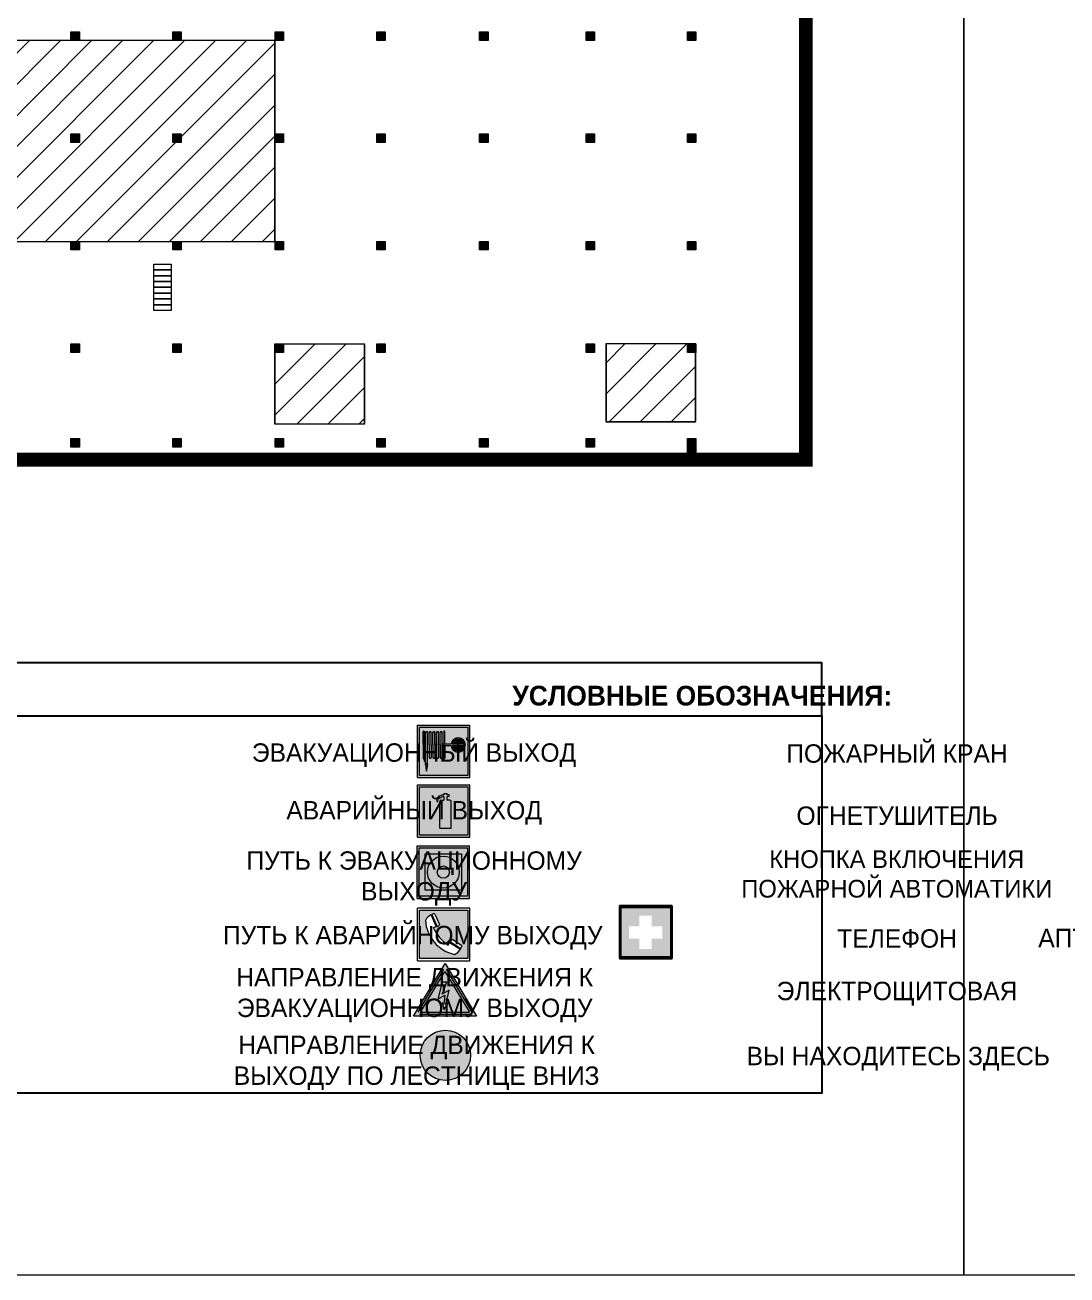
# Model space of a CAD drawing. Header units: millimetres. Extents: x 13810 to 67229, y 12374 to 21950.
# Drawn here: x 30874.4 to 31032.9, y 14154.9 to 14345 of the extents above; entities that cross this region are included whole.
import ezdxf

# ---------------------------------------------------------------- set-up
doc = ezdxf.new("R2010")
doc.units = ezdxf.units.MM
doc.styles.add('обычный', font='arial.ttf')

# ---------------------------------------------------------------- blocks, each defined once
blk = doc.blocks.new('A$C3E6D3DDE')
at = {"lineweight": 5}
h = blk.add_hatch(color=40, dxfattribs=at)
h.paths.add_polyline_path([(24.1, 1.45), (16.46, -11.35), (31.74, -11.35)])
h.paths.add_polyline_path([(24.09, -0.46), (30.03, -10.41), (18.14, -10.41)], flags=16)
h.paths.add_polyline_path([(24.54, -3.08), (23.41, -6.02), (25.13, -5.01), (24.33, -8.5), (24.82, -8.27), (23.79, -9.86), (23.4, -8.04), (23.8, -8.43), (24.04, -6.29), (22.39, -7.25), (23.44, -3.08)], flags=0)
h = blk.add_hatch(color=256, dxfattribs=at)
h.paths.add_polyline_path([(24.37, 0.03, 0.567511), (23.82, 0.03), (17.59, -10.4, 0.582454), (17.86, -10.88), (30.32, -10.88, 0.582149), (30.6, -10.4)])
h.paths.add_polyline_path([(24.09, -0.46), (18.14, -10.41), (30.03, -10.41)], flags=16)
h.paths.add_polyline_path([(24.54, -3.08), (23.41, -6.02), (25.13, -5.01), (24.33, -8.5), (24.82, -8.27), (23.79, -9.86), (23.4, -8.04), (23.8, -8.43), (24.04, -6.29), (22.39, -7.25), (23.44, -3.08)], flags=0)
h = blk.add_hatch(color=40, dxfattribs=at)
h.paths.add_polyline_path([(24.09, -0.46), (18.14, -10.41), (30.03, -10.41)])
h.paths.add_polyline_path([(24.82, -8.27), (23.79, -9.86), (23.4, -8.04), (23.8, -8.43), (24.04, -6.29), (22.39, -7.25), (23.44, -3.08), (24.54, -3.08), (23.41, -6.02), (25.13, -5.01), (24.33, -8.5)], flags=16)
at = {"color": 40, "lineweight": 5}
for p, q in [((16.46, -11.35), (24.1, 1.45)), ((24.1, 1.45), (31.74, -11.35))]:
    blk.add_line(p, q, dxfattribs=at)
at = {"lineweight": 5}
for p, q in [((17.59, -10.4), (23.82, 0.03)), ((24.37, 0.03), (30.6, -10.4)), ((18.14, -10.41), (24.09, -0.46)), ((24.09, -0.46), (30.03, -10.41)), ((23.44, -3.08), (22.39, -7.25)), ((23.41, -6.02), (24.54, -3.08)), ((25.13, -5.01), (23.41, -6.02)), ((24.54, -3.08), (23.44, -3.08)), ((24.33, -8.5), (25.13, -5.01)), ((22.39, -7.25), (24.04, -6.29)), ((23.8, -8.43), (23.4, -8.04)), ((23.4, -8.04), (23.79, -9.86)), ((23.79, -9.86), (24.82, -8.27)), ((24.04, -6.29), (23.8, -8.43)), ((24.82, -8.27), (24.33, -8.5)), ((17.86, -10.88), (30.32, -10.88)), ((18.14, -10.41), (30.03, -10.41))]:
    blk.add_line(p, q, dxfattribs=at)
at = {"color": 50, "lineweight": 5}
blk.add_line((31.74, -11.35), (16.46, -11.35), dxfattribs=at)
blk = doc.blocks.new('A$C54414219')
at = {"true_color": 0xffffff}
h = blk.add_hatch(color=7, dxfattribs=at)
h.paths.add_polyline_path([(2.39, -9.45), (2.39, -18.3), (11.23, -18.3), (11.23, -9.45)], flags=0)
h.paths.add_polyline_path([(10.71, -13.87, -1), (2.92, -13.87, -1)], flags=0)
h.paths.add_polyline_path([(8.3, -13.87, -1), (5.33, -13.87, -1)], flags=0)
h.paths.add_polyline_path([(0.41, -7.47), (0.41, -20.27), (13.21, -20.27), (13.21, -7.47)])
h.paths.add_polyline_path([(0.92, -19.77), (12.71, -19.77), (12.71, -7.98), (0.92, -7.98)], flags=16)
h.paths.add_polyline_path([(11.23, -9.45), (11.23, -18.3), (2.39, -18.3), (2.39, -9.45)], flags=0)
at = {"lineweight": 5}
h = blk.add_hatch(color=242, dxfattribs=at)
h.paths.add_polyline_path([(12.71, -7.98), (0.92, -7.98), (0.92, -19.77), (12.71, -19.77)])
h.paths.add_polyline_path([(11.23, -18.3), (2.39, -18.3), (2.39, -9.45), (11.23, -9.45)], flags=16)
h.paths.add_polyline_path([(10.71, -13.87, -1), (2.92, -13.87, -1)], flags=0)
h.paths.add_polyline_path([(8.3, -13.87, -1), (5.33, -13.87, -1)], flags=0)
at = {"true_color": 0xffffff}
h = blk.add_hatch(color=7, dxfattribs=at)
h.paths.add_polyline_path([(2.39, -9.45), (2.39, -18.3), (11.23, -18.3), (11.23, -9.45)])
h.paths.add_polyline_path([(10.71, -13.87, -1), (2.92, -13.87, -1)], flags=16)
h.paths.add_polyline_path([(8.3, -13.87, -1), (5.33, -13.87, -1)], flags=0)
at = {"lineweight": 5}
h = blk.add_hatch(color=242, dxfattribs=at)
h.paths.add_polyline_path([(2.92, -13.87, 1), (10.71, -13.87, 1)])
h.paths.add_polyline_path([(8.3, -13.87, -1), (5.33, -13.87, -1)], flags=16)
at = {"color": 242, "lineweight": 5}
for p, q in [((0.41, -20.27), (0.41, -7.47)), ((0.41, -7.47), (13.21, -7.47)), ((0.41, -7.47), (13.21, -7.47)), ((13.21, -20.27), (13.21, -7.47)), ((0.41, -20.27), (13.21, -20.27))]:
    blk.add_line(p, q, dxfattribs=at)
for points in [[(0.92, -7.98), (12.71, -7.98), (12.71, -19.77), (0.92, -19.77)], [(2.39, -9.45), (11.23, -9.45), (11.23, -18.3), (2.39, -18.3)]]:
    blk.add_lwpolyline(points, close=True, dxfattribs=at)
for radius in [3.89, 1.49]:
    blk.add_circle((6.81, -13.87), radius, dxfattribs=at)
blk = doc.blocks.new('A$C456E1F9C')
at = {"lineweight": 5}
h = blk.add_hatch(color=242, dxfattribs=at)
h.paths.add_polyline_path([(0.51, -1.47), (0.51, -13.26), (12.29, -13.26), (12.29, -1.47)])
h.paths.add_polyline_path([(5.42, -4.95, -0.254479), (4.78, -5.4), (3.52, -2.53, -0.209735), (4.23, -2.4)], flags=16)
h.paths.add_polyline_path([(8.53, -8.6), (10.87, -10.17), (10.54, -10.76), (8.03, -9.13, -0.192251)], flags=16)
h.paths.add_polyline_path([(4.61, -5.49, 0.005518), (3.87, -5.72, 0.128647), (7.49, -10.01, 0.00809), (7.83, -9.33), (10.47, -10.97, -0.16736), (8.99, -12.25, -0.327862), (1.95, -3.95, -0.166952), (3.36, -2.62)], flags=16)
at = {"color": 242, "lineweight": 5}
for p, q in [((0, -13.77), (0, -0.97)), ((12.8, -0.97), (0, -0.97)), ((4.61, -5.49), (3.36, -2.62)), ((3.52, -2.53), (4.78, -5.4)), ((4.23, -2.4), (5.42, -4.95)), ((12.8, -13.77), (12.8, -0.97)), ((10.81, -10.12), (8.53, -8.6)), ((7.83, -9.33), (10.47, -10.97)), ((8.03, -9.13), (10.54, -10.76)), ((10.54, -10.76), (10.8, -10.3)), ((10.8, -10.3), (10.81, -10.12)), ((0, -13.77), (12.8, -13.77))]:
    blk.add_line(p, q, dxfattribs=at)
blk.add_lwpolyline([(0.51, -1.47), (12.29, -1.47), (12.29, -13.26), (0.51, -13.26)], close=True, dxfattribs=at)
for centre, radius, start, end in [((4.59, -5.34), 2.99, 114.2845, 152.1974), ((4.02, -3.27), 0.891, 76.3284, 123.7092), ((11.12, -3.31), 9.19, 183.9915, 256.6009), ((14.98, -39.1), 35.17, 107.1487, 108.4135), ((13.86, -0.94), 11.08, 205.5536, 234.8762), ((4.68, -4.59), 0.824, 276.9621, 334.0723), ((8.94, -9.5), 0.989, 114.4092, 157.9388), ((-13.31, 0.8), 23.44, 332.5487, 334.4027), ((7.87, -9.46), 3, 291.9291, 329.9329)]:
    blk.add_arc(centre, radius, start, end, dxfattribs=at)
blk = doc.blocks.new('A$C18900ED3')
h = blk.add_hatch(color=126)
h.paths.add_polyline_path([(-0.18, -0.18), (-7.02, -0.18), (-7.02, -7.02), (-0.18, -7.02)])
h.paths.add_polyline_path([(-5.89, -4.46), (-5.89, -2.77), (-4.46, -2.77), (-4.46, -1.31), (-2.77, -1.31), (-2.77, -2.77), (-1.33, -2.77), (-1.33, -4.46), (-2.77, -4.46), (-2.77, -5.89), (-4.46, -5.89), (-4.46, -4.46)], flags=16)
at = {"color": 126}
for p, q in [((-7.2, 0), (-7.2, -7.2)), ((0, 0), (-7.2, 0)), ((0, -7.2), (0, 0)), ((-7.02, -7.02), (-7.02, -0.18)), ((-7.02, -0.18), (-0.18, -0.18)), ((-0.18, -0.18), (-0.18, -7.02)), ((-7.2, -7.2), (0, -7.2)), ((-0.18, -7.02), (-7.02, -7.02))]:
    blk.add_line(p, q, dxfattribs=at)
blk = doc.blocks.new('A$C37112FD5')
at = {"true_color": 0xf5f5ff}
h = blk.add_hatch(color=7, dxfattribs=at)
h.dxf.hatch_style = 1
h.paths.add_polyline_path([(12.8, -7.4), (0, -7.4), (0, -20.2), (12.8, -20.2)])
h.paths.add_polyline_path([(12.29, -7.91), (12.29, -19.69), (0.51, -19.69), (0.51, -7.91)], flags=16)
h.paths.add_polyline_path([(4.98, -9.04, -0.42597), (5.17, -9.22), (5.17, -12.25), (5.17, -15.29, -0.432244), (4.98, -15.47), (4.83, -15.47, -0.42597), (4.64, -15.29), (4.64, -12.25), (4.64, -9.22, -0.432244), (4.83, -9.04)], flags=0)
h.paths.add_polyline_path([(4.28, -9.22), (4.28, -12.25), (4.28, -15.29, -0.432244), (4.09, -15.47), (3.94, -15.47, -0.42597), (3.75, -15.29), (3.75, -12.25), (3.75, -9.22, -0.432244), (3.94, -9.04), (4.09, -9.04, -0.42597)], flags=0)
h.paths.add_polyline_path([(5.72, -9.04), (5.87, -9.04, -0.42597), (6.06, -9.22), (6.06, -12.25), (6.06, -15.29, -0.432244), (5.87, -15.47), (5.72, -15.47, -0.42597), (5.53, -15.29), (5.53, -12.25), (5.53, -9.22, -0.432244)], flags=0)
h.paths.add_polyline_path([(6.42, -8.9), (6.5, -8.9, -0.42597), (6.69, -9.08), (6.69, -12.03), (8.21, -12.03, -15.824349), (8.21, -12.47), (6.69, -12.47), (6.69, -15.42, -0.432244), (6.5, -15.6), (6.42, -15.6)], flags=0)
h.paths.add_polyline_path([(3.39, -9.22), (3.39, -12.25), (3.39, -15.29, -0.432244), (3.2, -15.47), (3.05, -15.47, -0.42597), (2.85, -15.29), (2.85, -12.25), (2.85, -9.22, -0.432244), (3.05, -9.04), (3.2, -9.04, -0.42597)], flags=0)
h.paths.add_polyline_path([(2.5, -9.22), (2.5, -16.71), (1.96, -16.71), (1.96, -9.22, -0.432244), (2.15, -9.04), (2.31, -9.04, -0.42597)], flags=0)
h.paths.add_polyline_path([(1.61, -8.9), (1.61, -15.6), (1.57, -15.6, -0.42597), (1.37, -15.42), (1.37, -12.03), (1.37, -9.09, -0.432244), (1.57, -8.9)], flags=0)
h.paths.add_polyline_path([(9.76, -10.81), (9.76, -12.03), (8.49, -12.03, -0.336371)], flags=0)
h.paths.add_polyline_path([(8.49, -12.47), (9.76, -12.47), (9.76, -13.7, -0.336371)], flags=0)
h.paths.add_polyline_path([(10.11, -10.81, -0.336371), (11.38, -12.03), (10.11, -12.03)], flags=0)
h.paths.add_polyline_path([(10.11, -12.47), (11.38, -12.47, -0.336371), (10.11, -13.7)], flags=0)
h.paths.add_polyline_path([(2.5, -16.84), (2.5, -17.05), (1.97, -17.05), (1.97, -16.84)], flags=0)
h.paths.add_polyline_path([(2.5, -17.24, -0.033778), (2.24, -18.6, -0.033778), (1.97, -17.24)], flags=0)
h = blk.add_hatch(color=242)
h.dxf.hatch_style = 1
h.paths.add_polyline_path([(12.29, -7.91), (0.51, -7.91), (0.51, -19.69), (12.29, -19.69)])
h.paths.add_polyline_path([(6.42, -15.6), (6.42, -8.9), (6.5, -8.9, -0.42597), (6.69, -9.08), (6.69, -12.03), (8.21, -12.03, -15.824349), (8.21, -12.47), (6.69, -12.47), (6.69, -15.42, -0.432244), (6.5, -15.6)], flags=16)
h.paths.add_polyline_path([(5.87, -15.47), (5.72, -15.47, -0.42597), (5.53, -15.29), (5.53, -12.25), (5.53, -9.22, -0.432244), (5.72, -9.04), (5.87, -9.04, -0.42597), (6.06, -9.22), (6.06, -12.25), (6.06, -15.29, -0.432244)], flags=16)
h.paths.add_polyline_path([(4.98, -15.47), (4.83, -15.47, -0.42597), (4.64, -15.29), (4.64, -12.25), (4.64, -9.22, -0.432244), (4.83, -9.04), (4.98, -9.04, -0.42597), (5.17, -9.22), (5.17, -12.25), (5.17, -15.29, -0.432244)], flags=16)
h.paths.add_polyline_path([(4.09, -15.47), (3.94, -15.47, -0.42597), (3.75, -15.29), (3.75, -12.25), (3.75, -9.22, -0.432244), (3.94, -9.04), (4.09, -9.04, -0.42597), (4.28, -9.22), (4.28, -12.25), (4.28, -15.29, -0.432244)], flags=16)
h.paths.add_polyline_path([(3.2, -15.47), (3.05, -15.47, -0.42597), (2.85, -15.29), (2.85, -12.25), (2.85, -9.22, -0.432244), (3.05, -9.04), (3.2, -9.04, -0.42597), (3.39, -9.22), (3.39, -12.25), (3.39, -15.29, -0.432244)], flags=16)
h.paths.add_polyline_path([(2.5, -17.05), (1.97, -17.05), (1.97, -16.84), (2.5, -16.84)], flags=16)
h.paths.add_polyline_path([(2.5, -17.24, -0.033778), (2.24, -18.6, -0.033778), (1.97, -17.24)], flags=16)
h.paths.add_polyline_path([(2.5, -16.71), (1.96, -16.71), (1.96, -9.22, -0.432244), (2.15, -9.04), (2.31, -9.04, -0.42597), (2.5, -9.22)], flags=16)
h.paths.add_polyline_path([(1.61, -15.6), (1.57, -15.6, -0.42597), (1.37, -15.42), (1.37, -12.03), (1.37, -9.09, -0.432244), (1.57, -8.9), (1.61, -8.9)], flags=16)
h.paths.add_polyline_path([(8.49, -12.47), (9.76, -12.47), (9.76, -13.7, -0.336371)], flags=0)
h.paths.add_polyline_path([(10.11, -13.7), (10.11, -12.47), (11.38, -12.47, -0.336371)], flags=0)
h.paths.add_polyline_path([(8.49, -12.03, -0.336371), (9.76, -10.81), (9.76, -12.03)], flags=0)
h.paths.add_polyline_path([(10.11, -12.03), (10.11, -10.81, -0.336371), (11.38, -12.03)], flags=0)
h = blk.add_hatch(color=7, dxfattribs=at)
h.dxf.hatch_style = 1
h.paths.add_polyline_path([(1.61, -8.9), (1.57, -8.9, 0.432244), (1.37, -9.09), (1.37, -12.03), (1.37, -15.42, 0.42597), (1.57, -15.6), (1.61, -15.6)])
h.paths.add_polyline_path([(2.5, -9.22, 0.42597), (2.31, -9.04), (2.15, -9.04, 0.432244), (1.96, -9.22), (1.96, -16.71), (2.5, -16.71)])
h.paths.add_polyline_path([(2.5, -16.84), (1.97, -16.84), (1.97, -17.05), (2.5, -17.05)])
h.paths.add_polyline_path([(2.5, -17.24), (1.97, -17.24, 0.033778), (2.24, -18.6, 0.033778)])
h.paths.add_polyline_path([(3.39, -12.25), (3.39, -9.22, 0.42597), (3.2, -9.04), (3.05, -9.04, 0.432244), (2.85, -9.22), (2.85, -12.25), (2.85, -15.29, 0.42597), (3.05, -15.47), (3.2, -15.47, 0.432244), (3.39, -15.29)])
h.paths.add_polyline_path([(4.28, -12.25), (4.28, -9.22, 0.42597), (4.09, -9.04), (3.94, -9.04, 0.432244), (3.75, -9.22), (3.75, -12.25), (3.75, -15.29, 0.42597), (3.94, -15.47), (4.09, -15.47, 0.432244), (4.28, -15.29)])
h.paths.add_polyline_path([(5.17, -12.25), (5.17, -9.22, 0.42597), (4.98, -9.04), (4.83, -9.04, 0.432244), (4.64, -9.22), (4.64, -12.25), (4.64, -15.29, 0.42597), (4.83, -15.47), (4.98, -15.47, 0.432244), (5.17, -15.29)])
h.paths.add_polyline_path([(6.06, -12.25), (6.06, -9.22, 0.42597), (5.87, -9.04), (5.72, -9.04, 0.432244), (5.53, -9.22), (5.53, -12.25), (5.53, -15.29, 0.42597), (5.72, -15.47), (5.87, -15.47, 0.432244), (6.06, -15.29)])
h.paths.add_polyline_path([(6.69, -12.47), (8.21, -12.47, 15.824349), (8.21, -12.03), (6.69, -12.03), (6.69, -9.08, 0.42597), (6.5, -8.9), (6.42, -8.9), (6.42, -15.6), (6.5, -15.6, 0.432244), (6.69, -15.42)])
h.paths.add_polyline_path([(8.49, -12.47), (9.76, -12.47), (9.76, -13.7, -0.336371)], flags=16)
h.paths.add_polyline_path([(8.49, -12.03, -0.336371), (9.76, -10.81), (9.76, -12.03)], flags=16)
h.paths.add_polyline_path([(10.11, -12.47), (11.38, -12.47, -0.336371), (10.11, -13.7)], flags=16)
h.paths.add_polyline_path([(10.11, -12.03), (10.11, -10.81, -0.336371), (11.38, -12.03)], flags=16)
h = blk.add_hatch(color=242)
h.dxf.hatch_style = 1
h.paths.add_polyline_path([(9.76, -10.81, 0.336371), (8.49, -12.03), (9.76, -12.03)])
h.paths.add_polyline_path([(10.11, -10.81), (10.11, -12.03), (11.38, -12.03, 0.336371)])
h.paths.add_polyline_path([(11.38, -12.47), (10.11, -12.47), (10.11, -13.7, 0.336371)])
h.paths.add_polyline_path([(9.76, -12.47), (8.49, -12.47, 0.336371), (9.76, -13.7)])
at = {"color": 242, "lineweight": 5}
for p, q in [((0, -20.2), (0, -7.4)), ((0, -7.4), (12.8, -7.4)), ((1.37, -12.03), (1.37, -9.08)), ((1.57, -8.9), (1.61, -8.9)), ((1.61, -8.9), (1.61, -15.6)), ((2.15, -9.04), (2.31, -9.04)), ((3.05, -9.04), (3.2, -9.04)), ((3.94, -9.04), (4.09, -9.04)), ((4.83, -9.04), (4.98, -9.04)), ((5.72, -9.04), (5.87, -9.04)), ((6.42, -8.9), (6.42, -15.6)), ((6.5, -8.9), (6.42, -8.9)), ((6.69, -12.03), (6.69, -9.08)), ((12.8, -20.2), (12.8, -7.4)), ((1.37, -12.03), (1.37, -15.42)), ((1.96, -16.71), (1.96, -9.22)), ((2.5, -16.71), (2.5, -9.22)), ((2.85, -12.25), (2.85, -9.22)), ((3.39, -12.25), (3.39, -9.22)), ((3.75, -12.25), (3.75, -9.22)), ((4.28, -12.25), (4.28, -9.22)), ((4.64, -12.25), (4.64, -9.22)), ((5.17, -12.25), (5.17, -9.22)), ((5.53, -12.25), (5.53, -9.22)), ((6.06, -12.25), (6.06, -9.22)), ((8.21, -12.03), (6.69, -12.03)), ((9.76, -12.03), (8.49, -12.03)), ((9.76, -10.81), (9.76, -12.03)), ((10.11, -10.81), (10.11, -12.03)), ((11.38, -12.03), (10.11, -12.03)), ((2.85, -12.25), (2.85, -15.29)), ((3.39, -12.25), (3.39, -15.29)), ((3.75, -12.25), (3.75, -15.29)), ((4.28, -12.25), (4.28, -15.29)), ((4.64, -12.25), (4.64, -15.29)), ((5.17, -12.25), (5.17, -15.29)), ((5.53, -12.25), (5.53, -15.29)), ((6.06, -12.25), (6.06, -15.29)), ((8.21, -12.47), (6.69, -12.47)), ((6.69, -12.47), (6.69, -15.42)), ((9.76, -12.47), (8.49, -12.47)), ((9.76, -12.47), (9.76, -13.7)), ((11.38, -12.47), (10.11, -12.47)), ((10.11, -12.47), (10.11, -13.7)), ((1.57, -15.6), (1.61, -15.6)), ((1.96, -16.71), (2.5, -16.71)), ((1.97, -16.84), (2.5, -16.84)), ((1.97, -17.05), (1.97, -16.84)), ((2.5, -17.05), (1.97, -17.05)), ((1.97, -17.24), (2.5, -17.24)), ((2.5, -16.84), (2.5, -17.05)), ((3.05, -15.47), (3.2, -15.47)), ((3.94, -15.47), (4.09, -15.47)), ((4.83, -15.47), (4.98, -15.47)), ((5.72, -15.47), (5.87, -15.47)), ((6.42, -15.6), (6.5, -15.6)), ((0, -20.2), (12.8, -20.2))]:
    blk.add_line(p, q, dxfattribs=at)
blk.add_lwpolyline([(0.51, -7.91), (12.29, -7.91), (12.29, -19.69), (0.51, -19.69)], close=True, dxfattribs=at)
for centre, radius, start, end in [((1.56, -9.09), 0.182, 87.1027, 180.6071), ((2.15, -9.22), 0.182, 87.1027, 180.6071), ((2.32, -9.22), 0.182, 359.3929, 92.8973), ((3.04, -9.22), 0.182, 87.1027, 180.6071), ((3.21, -9.22), 0.182, 359.3929, 92.8973), ((3.93, -9.22), 0.182, 87.1027, 180.6071), ((4.1, -9.22), 0.182, 359.3929, 92.8973), ((4.82, -9.22), 0.182, 87.1027, 180.6071), ((4.99, -9.22), 0.182, 359.3929, 92.8973), ((5.71, -9.22), 0.182, 87.1027, 180.6071), ((5.88, -9.22), 0.182, 359.3929, 92.8973), ((6.51, -9.09), 0.182, 359.3929, 92.8973), ((9.93, -12.25), 1.74, 187.2319, 172.7681), ((9.93, -12.25), 1.46, 96.9927, 171.3585), ((9.93, -12.25), 1.46, 8.6415, 83.0073), ((9.93, -12.25), 1.46, 188.6415, 263.0073), ((9.93, -12.25), 1.46, 276.9927, 351.3585), ((1.56, -15.42), 0.182, 179.3929, 272.8973), ((12.17, -15.98), 10.27, 187.041, 194.7793), ((-7.7, -15.98), 10.27, 345.2207, 352.959), ((3.04, -15.29), 0.182, 179.3929, 272.8973), ((3.21, -15.29), 0.182, 267.1027, 0.6071), ((3.93, -15.29), 0.182, 179.3929, 272.8973), ((4.1, -15.29), 0.182, 267.1027, 0.6071), ((4.82, -15.29), 0.182, 179.3929, 272.8973), ((4.99, -15.29), 0.182, 267.1027, 0.6071), ((5.71, -15.29), 0.182, 179.3929, 272.8973), ((5.88, -15.29), 0.182, 267.1027, 0.6071), ((6.51, -15.42), 0.182, 267.1027, 0.6071)]:
    blk.add_arc(centre, radius, start, end, dxfattribs=at)
blk = doc.blocks.new('A$C3AD82952')
at = {"true_color": 0xf5f5ff}
h = blk.add_hatch(color=7, dxfattribs=at)
h.dxf.hatch_style = 1
h.paths.add_polyline_path([(8.21, 8.73, 0.414214), (7.89, 9.05), (7.22, 9.05), (7.22, 9.92), (7.59, 9.92, 1), (7.57, 10.36), (7.22, 10.36), (7.22, 10.6), (6.43, 10.6), (6.43, 10.36), (6.01, 10.36), (4.74, 9.59), (4.74, 8.69), (4.98, 8.73), (4.98, 9.26), (6.12, 9.91), (6.43, 9.91), (6.43, 9.05), (5.76, 9.05, 0.414214), (5.44, 8.73), (5.44, 2.2), (8.21, 2.2)], flags=0)
h.paths.add_polyline_path([(12.8, 12.8), (0, 12.8), (0, 0), (12.8, 0)])
h.paths.add_polyline_path([(0.51, 12.29), (12.29, 12.29), (12.29, 0.51), (0.51, 0.51)], flags=16)
h.paths.add_polyline_path([(4.74, 9.59), (6.01, 10.36), (6.43, 10.36), (6.43, 10.6), (7.22, 10.6), (7.22, 10.36), (7.59, 10.36, -0.94586), (7.59, 9.92), (7.22, 9.92), (7.22, 9.05), (7.89, 9.05, -0.414214), (8.21, 8.73), (8.21, 2.2), (5.44, 2.2), (5.44, 8.73, -0.414214), (5.76, 9.05), (6.43, 9.05), (6.43, 9.91), (6.12, 9.91), (4.98, 9.26), (4.98, 8.73), (4.74, 8.69)], flags=0)
h = blk.add_hatch(color=242)
h.dxf.hatch_style = 1
h.paths.add_polyline_path([(12.29, 12.29), (0.51, 12.29), (0.51, 0.51), (12.29, 0.51)])
h.paths.add_polyline_path([(4.74, 8.69), (4.74, 9.59), (6.01, 10.36), (6.43, 10.36), (6.43, 10.6), (7.22, 10.6), (7.22, 10.36), (7.59, 10.36, -0.94586), (7.59, 9.92), (7.22, 9.92), (7.22, 9.05), (7.89, 9.05, -0.414214), (8.21, 8.73), (8.21, 2.2), (5.44, 2.2), (5.44, 8.73, -0.414214), (5.76, 9.05), (6.43, 9.05), (6.43, 9.91), (6.12, 9.91), (4.98, 9.26), (4.98, 8.73)], flags=16)
h = blk.add_hatch(color=7, dxfattribs=at)
h.dxf.hatch_style = 1
h.paths.add_polyline_path([(8.21, 8.73, 0.414214), (7.89, 9.05), (7.22, 9.05), (7.22, 9.92), (7.59, 9.92, 1), (7.57, 10.36), (7.22, 10.36), (7.22, 10.6), (6.43, 10.6), (6.43, 10.36), (6.01, 10.36), (4.74, 9.59), (4.74, 8.69), (4.98, 8.73), (4.98, 9.26), (6.12, 9.91), (6.43, 9.91), (6.43, 9.05), (5.76, 9.05, 0.414214), (5.44, 8.73), (5.44, 2.2), (8.21, 2.2)])
at = {"color": 242, "lineweight": 5}
for p, q in [((0, 0), (0, 12.8)), ((0, 12.8), (12.8, 12.8)), ((12.8, 0), (12.8, 12.8)), ((6.01, 10.36), (4.74, 9.59)), ((4.74, 9.59), (4.74, 8.69)), ((4.98, 9.26), (6.12, 9.91)), ((4.98, 8.73), (4.98, 9.26)), ((6.01, 10.36), (6.43, 10.36)), ((6.12, 9.91), (6.43, 9.91)), ((7.22, 10.6), (6.43, 10.6)), ((6.43, 10.6), (6.43, 10.36)), ((6.43, 9.91), (6.43, 9.05)), ((7.22, 10.36), (7.22, 10.6)), ((7.59, 10.36), (7.22, 10.36)), ((7.22, 9.05), (7.22, 9.92)), ((7.59, 9.92), (7.22, 9.92)), ((4.74, 8.69), (4.98, 8.73)), ((5.44, 2.2), (5.44, 8.73)), ((5.76, 9.05), (6.43, 9.05)), ((7.89, 9.05), (7.22, 9.05)), ((8.21, 2.2), (8.21, 8.73)), ((0, 0), (12.8, 0)), ((5.44, 2.2), (8.21, 2.2))]:
    blk.add_line(p, q, dxfattribs=at)
blk.add_lwpolyline([(0.51, 12.29), (12.29, 12.29), (12.29, 0.51), (0.51, 0.51)], close=True, dxfattribs=at)
for centre, radius, start, end in [((7.58, 10.14), 0.223, 273.1875, 86.8125), ((5.76, 8.73), 0.32, 90, 180), ((7.89, 8.73), 0.32, 0, 90)]:
    blk.add_arc(centre, radius, start, end, dxfattribs=at)
blk = doc.blocks.new('A$C7B8C2D5B')
at = {"lineweight": 0}
h = blk.add_hatch(color=5, dxfattribs=at)
h.dxf.hatch_style = 1
h.paths.add_polyline_path([(1.397, -3.024, 1), (-2.112, -3.024, 1)])
at = {"color": 5, "lineweight": 0}
blk.add_circle((-0.358, -3.024), 1.755, dxfattribs=at)

msp = doc.modelspace()

# ---------------------------------------------------------------- hatches: boundary and pattern name
at = {"lineweight": 0, "true_color": 0x000000}
h = msp.add_hatch(dxfattribs=at)
h.set_pattern_fill('ANSI31', color=18, scale=1.05, angle=180)
h.set_pattern_definition([(225, (47670.896, 22887.802), (2.35731723, -2.35731723), [])])
h.paths.add_polyline_path([(30962.76, 14296.46), (30962.76, 14284.63), (30976.38, 14284.63), (30976.38, 14296.46)])
h.paths.add_polyline_path([(30976.38, 14390.35), (30976.38, 14422.84), (30943.5, 14422.84), (30943.5, 14390.35)])
h.paths.add_polyline_path([(30912.41, 14284.27), (30926.01, 14284.27), (30926.01, 14296.46), (30912.41, 14296.46)])
h.paths.add_polyline_path([(30819.71, 14342.6), (30819.71, 14312.06), (30912.41, 14312.06), (30912.41, 14342.6)])
h.paths.add_polyline_path([(30818.43, 14282.05), (30818.43, 14295.17), (30804.48, 14295.17), (30804.48, 14282.05)])
h.paths.add_polyline_path([(30806.6, 14341.21), (30806.6, 14330.71), (30816.76, 14330.71), (30816.76, 14341.21)])
h.paths.add_polyline_path([(30805.44, 14393), (30817.26, 14393), (30817.26, 14404.23), (30805.44, 14404.23)])
h.paths.add_polyline_path([(30805.44, 14424.09), (30817.26, 14424.09), (30817.26, 14435.32), (30805.44, 14435.32)])
h.paths.add_polyline_path([(30693.93, 14421.54), (30693.93, 14391.64), (30786.82, 14391.64), (30786.82, 14421.54)])
h.paths.add_polyline_path([(30678.66, 14342.6), (30678.66, 14312.06), (30786.82, 14312.06), (30786.82, 14342.6)])
h.paths.add_polyline_path([(30630.66, 14312.06), (30645.51, 14312.06), (30645.51, 14342.6), (30630.66, 14342.6)])
h.paths.add_polyline_path([(30552.79, 14421.54), (30552.79, 14391.64), (30645.51, 14391.64), (30645.51, 14421.54)])
at = {"lineweight": 0}
h = msp.add_hatch(color=256, dxfattribs=at)
h.dxf.hatch_style = 1
h.paths.add_polyline_path([(30881.38, 14343.91), (30881.38, 14342.61), (30882.67, 14342.61), (30882.67, 14343.91)])
h = msp.add_hatch(color=256, dxfattribs=at)
h.dxf.hatch_style = 1
h.paths.add_polyline_path([(30896.89, 14343.91), (30896.89, 14342.61), (30898.18, 14342.61), (30898.18, 14343.91)])
h = msp.add_hatch(color=256, dxfattribs=at)
h.dxf.hatch_style = 1
h.paths.add_polyline_path([(30912.46, 14343.91), (30912.46, 14342.61), (30913.74, 14342.61), (30913.74, 14343.91)])
h = msp.add_hatch(color=256, dxfattribs=at)
h.dxf.hatch_style = 1
h.paths.add_polyline_path([(30927.93, 14343.91), (30927.93, 14342.61), (30929.21, 14342.61), (30929.21, 14343.91)])
h = msp.add_hatch(color=256, dxfattribs=at)
h.dxf.hatch_style = 1
h.paths.add_polyline_path([(30943.55, 14343.91), (30943.55, 14342.61), (30944.83, 14342.61), (30944.83, 14343.91)])
h = msp.add_hatch(color=256, dxfattribs=at)
h.dxf.hatch_style = 1
h.paths.add_polyline_path([(30959.75, 14343.91), (30959.75, 14342.61), (30961.03, 14342.61), (30961.03, 14343.91)])
h = msp.add_hatch(color=256, dxfattribs=at)
h.dxf.hatch_style = 1
h.paths.add_polyline_path([(30975.15, 14343.91), (30975.15, 14342.61), (30976.43, 14342.61), (30976.43, 14343.91)])
h = msp.add_hatch(color=256, dxfattribs=at)
h.dxf.hatch_style = 1
h.paths.add_polyline_path([(30881.38, 14328.42), (30881.38, 14327.12), (30882.67, 14327.12), (30882.67, 14328.42)])
h = msp.add_hatch(color=256, dxfattribs=at)
h.dxf.hatch_style = 1
h.paths.add_polyline_path([(30896.89, 14328.42), (30896.89, 14327.12), (30898.18, 14327.12), (30898.18, 14328.42)])
h = msp.add_hatch(color=256, dxfattribs=at)
h.dxf.hatch_style = 1
h.paths.add_polyline_path([(30912.46, 14328.42), (30912.46, 14327.12), (30913.74, 14327.12), (30913.74, 14328.42)])
h = msp.add_hatch(color=256, dxfattribs=at)
h.dxf.hatch_style = 1
h.paths.add_polyline_path([(30927.93, 14328.42), (30927.93, 14327.12), (30929.21, 14327.12), (30929.21, 14328.42)])
h = msp.add_hatch(color=256, dxfattribs=at)
h.dxf.hatch_style = 1
h.paths.add_polyline_path([(30943.55, 14328.42), (30943.55, 14327.12), (30944.83, 14327.12), (30944.83, 14328.42)])
h = msp.add_hatch(color=256, dxfattribs=at)
h.dxf.hatch_style = 1
h.paths.add_polyline_path([(30959.75, 14328.42), (30959.75, 14327.12), (30961.03, 14327.12), (30961.03, 14328.42)])
h = msp.add_hatch(color=256, dxfattribs=at)
h.dxf.hatch_style = 1
h.paths.add_polyline_path([(30975.15, 14328.42), (30975.15, 14327.12), (30976.43, 14327.12), (30976.43, 14328.42)])
h = msp.add_hatch(color=256, dxfattribs=at)
h.dxf.hatch_style = 1
h.paths.add_polyline_path([(30881.38, 14312.06), (30881.38, 14310.77), (30882.67, 14310.77), (30882.67, 14312.06)])
h = msp.add_hatch(color=256, dxfattribs=at)
h.dxf.hatch_style = 1
h.paths.add_polyline_path([(30896.89, 14312.06), (30896.89, 14310.77), (30898.18, 14310.77), (30898.18, 14312.06)])
h = msp.add_hatch(color=256, dxfattribs=at)
h.dxf.hatch_style = 1
h.paths.add_polyline_path([(30912.46, 14312.06), (30912.46, 14310.77), (30913.74, 14310.77), (30913.74, 14312.06)])
h = msp.add_hatch(color=256, dxfattribs=at)
h.dxf.hatch_style = 1
h.paths.add_polyline_path([(30927.93, 14312.06), (30927.93, 14310.77), (30929.21, 14310.77), (30929.21, 14312.06)])
h = msp.add_hatch(color=256, dxfattribs=at)
h.dxf.hatch_style = 1
h.paths.add_polyline_path([(30943.55, 14312.06), (30943.55, 14310.77), (30944.83, 14310.77), (30944.83, 14312.06)])
h = msp.add_hatch(color=256, dxfattribs=at)
h.dxf.hatch_style = 1
h.paths.add_polyline_path([(30959.75, 14312.06), (30959.75, 14310.77), (30961.03, 14310.77), (30961.03, 14312.06)])
h = msp.add_hatch(color=256, dxfattribs=at)
h.dxf.hatch_style = 1
h.paths.add_polyline_path([(30975.15, 14312.06), (30975.15, 14310.77), (30976.43, 14310.77), (30976.43, 14312.06)])
h = msp.add_hatch(color=256, dxfattribs=at)
h.dxf.hatch_style = 1
h.paths.add_polyline_path([(30881.38, 14296.47), (30881.38, 14295.18), (30882.67, 14295.18), (30882.67, 14296.47)])
h = msp.add_hatch(color=256, dxfattribs=at)
h.dxf.hatch_style = 1
h.paths.add_polyline_path([(30896.89, 14296.47), (30896.89, 14295.18), (30898.18, 14295.18), (30898.18, 14296.47)])
h = msp.add_hatch(color=256, dxfattribs=at)
h.dxf.hatch_style = 1
h.paths.add_polyline_path([(30912.46, 14296.47), (30912.46, 14295.18), (30913.74, 14295.18), (30913.74, 14296.47)])
h = msp.add_hatch(color=256, dxfattribs=at)
h.dxf.hatch_style = 1
h.paths.add_polyline_path([(30927.93, 14296.47), (30927.93, 14295.18), (30929.21, 14295.18), (30929.21, 14296.47)])
h = msp.add_hatch(color=256, dxfattribs=at)
h.dxf.hatch_style = 1
h.paths.add_polyline_path([(30959.75, 14296.47), (30959.75, 14295.18), (30961.03, 14295.18), (30961.03, 14296.47)])
h = msp.add_hatch(color=256, dxfattribs=at)
h.dxf.hatch_style = 1
h.paths.add_polyline_path([(30975.15, 14296.47), (30975.15, 14295.18), (30976.43, 14295.18), (30976.43, 14296.47)])
h = msp.add_hatch(color=256, dxfattribs=at)
h.dxf.hatch_style = 1
h.paths.add_polyline_path([(30881.38, 14282.06), (30881.38, 14280.77), (30882.67, 14280.77), (30882.67, 14282.06)])
h = msp.add_hatch(color=256, dxfattribs=at)
h.dxf.hatch_style = 1
h.paths.add_polyline_path([(30896.89, 14282.06), (30896.89, 14280.77), (30898.18, 14280.77), (30898.18, 14282.06)])
h = msp.add_hatch(color=256, dxfattribs=at)
h.dxf.hatch_style = 1
h.paths.add_polyline_path([(30912.46, 14282.06), (30912.46, 14280.77), (30913.74, 14280.77), (30913.74, 14282.06)])
h = msp.add_hatch(color=256, dxfattribs=at)
h.dxf.hatch_style = 1
h.paths.add_polyline_path([(30927.93, 14282.06), (30927.93, 14280.77), (30929.21, 14280.77), (30929.21, 14282.06)])
h = msp.add_hatch(color=256, dxfattribs=at)
h.dxf.hatch_style = 1
h.paths.add_polyline_path([(30943.55, 14282.06), (30943.55, 14280.77), (30944.83, 14280.77), (30944.83, 14282.06)])
h = msp.add_hatch(color=256, dxfattribs=at)
h.dxf.hatch_style = 1
h.paths.add_polyline_path([(30959.75, 14282.06), (30959.75, 14280.77), (30961.03, 14280.77), (30961.03, 14282.06)])
h = msp.add_hatch(color=256, dxfattribs=at)
h.dxf.hatch_style = 1
h.paths.add_polyline_path([(30975.15, 14282.06), (30975.15, 14280.77), (30976.43, 14280.77), (30976.43, 14282.06)])
h = msp.add_hatch(color=256, dxfattribs=at)
h.dxf.hatch_style = 1
h.paths.add_polyline_path([(30975.15, 14280.77), (30975.15, 14279.48), (30976.43, 14279.48), (30976.43, 14280.77)])

# ---------------------------------------------------------------- linework, layer by layer
at = {"color": 126, "lineweight": 0, "true_color": 0x008754}
for points in [[(30417.22, 14549.86), (31017.22, 14549.86), (31017.22, 14154.86), (30417.22, 14154.86)], [(31017.22, 14549.86), (31617.22, 14549.86), (31617.22, 14154.86), (31017.22, 14154.86)]]:
    msp.add_lwpolyline(points, close=True, dxfattribs=at)
at = {"lineweight": 0, "const_width": 2.1}
for points in [[(30993.1, 14279.16), (30993.17, 14279.16), (30993.17, 14454.96), (30510.33, 14454.96)], [(30517.71, 14278.87), (30993.17, 14278.87), (30993.17, 14281.09)]]:
    msp.add_lwpolyline(points, dxfattribs=at)
at = {"lineweight": 0}
for points in [[(30882.67, 14342.61), (30881.38, 14342.61), (30881.38, 14343.91), (30882.67, 14343.91)], [(30898.18, 14342.61), (30896.89, 14342.61), (30896.89, 14343.91), (30898.18, 14343.91)], [(30913.74, 14342.61), (30912.46, 14342.61), (30912.46, 14343.91), (30913.74, 14343.91)], [(30929.21, 14342.61), (30927.93, 14342.61), (30927.93, 14343.91), (30929.21, 14343.91)], [(30944.83, 14342.61), (30943.55, 14342.61), (30943.55, 14343.91), (30944.83, 14343.91)], [(30961.03, 14342.61), (30959.75, 14342.61), (30959.75, 14343.91), (30961.03, 14343.91)], [(30976.43, 14342.61), (30975.15, 14342.61), (30975.15, 14343.91), (30976.43, 14343.91)], [(30819.71, 14312.06), (30912.41, 14312.06), (30912.41, 14342.6), (30819.71, 14342.6)], [(30819.76, 14312.06), (30912.46, 14312.06), (30912.46, 14342.61), (30819.76, 14342.61)], [(30882.67, 14327.12), (30881.38, 14327.12), (30881.38, 14328.42), (30882.67, 14328.42)], [(30898.18, 14327.12), (30896.89, 14327.12), (30896.89, 14328.42), (30898.18, 14328.42)], [(30913.74, 14327.12), (30912.46, 14327.12), (30912.46, 14328.42), (30913.74, 14328.42)], [(30929.21, 14327.12), (30927.93, 14327.12), (30927.93, 14328.42), (30929.21, 14328.42)], [(30944.83, 14327.12), (30943.55, 14327.12), (30943.55, 14328.42), (30944.83, 14328.42)], [(30961.03, 14327.12), (30959.75, 14327.12), (30959.75, 14328.42), (30961.03, 14328.42)], [(30976.43, 14327.12), (30975.15, 14327.12), (30975.15, 14328.42), (30976.43, 14328.42)], [(30882.67, 14310.77), (30881.38, 14310.77), (30881.38, 14312.06), (30882.67, 14312.06)], [(30898.18, 14310.77), (30896.89, 14310.77), (30896.89, 14312.06), (30898.18, 14312.06)], [(30913.74, 14310.77), (30912.46, 14310.77), (30912.46, 14312.06), (30913.74, 14312.06)], [(30929.21, 14310.77), (30927.93, 14310.77), (30927.93, 14312.06), (30929.21, 14312.06)], [(30944.83, 14310.77), (30943.55, 14310.77), (30943.55, 14312.06), (30944.83, 14312.06)], [(30961.03, 14310.77), (30959.75, 14310.77), (30959.75, 14312.06), (30961.03, 14312.06)], [(30976.43, 14310.77), (30975.15, 14310.77), (30975.15, 14312.06), (30976.43, 14312.06)], [(30894.01, 14307.71), (30894.01, 14308.59), (30896.64, 14308.59), (30896.64, 14307.71)], [(30894.01, 14306.83), (30894.01, 14307.71), (30896.64, 14307.71), (30896.64, 14306.83)], [(30894.01, 14305.95), (30894.01, 14306.83), (30896.64, 14306.83), (30896.64, 14305.95)], [(30894.01, 14305.07), (30894.01, 14305.95), (30896.64, 14305.95), (30896.64, 14305.07)], [(30894.01, 14304.19), (30894.01, 14305.07), (30896.64, 14305.07), (30896.64, 14304.19)], [(30894.01, 14303.31), (30894.01, 14304.19), (30896.64, 14304.19), (30896.64, 14303.31)], [(30894.01, 14302.43), (30894.01, 14303.31), (30896.64, 14303.31), (30896.64, 14302.43)], [(30894.01, 14301.55), (30894.01, 14302.43), (30896.64, 14302.43), (30896.64, 14301.55)], [(30882.67, 14295.18), (30881.38, 14295.18), (30881.38, 14296.47), (30882.67, 14296.47)], [(30898.18, 14295.18), (30896.89, 14295.18), (30896.89, 14296.47), (30898.18, 14296.47)], [(30912.41, 14296.46), (30926.01, 14296.46), (30926.01, 14284.27), (30912.41, 14284.27)], [(30913.74, 14295.18), (30912.46, 14295.18), (30912.46, 14296.47), (30913.74, 14296.47)], [(30912.46, 14296.47), (30926.06, 14296.47), (30926.06, 14284.28), (30912.46, 14284.28)], [(30929.21, 14295.18), (30927.93, 14295.18), (30927.93, 14296.47), (30929.21, 14296.47)], [(30961.03, 14295.18), (30959.75, 14295.18), (30959.75, 14296.47), (30961.03, 14296.47)], [(30976.38, 14296.46), (30962.76, 14296.46), (30962.76, 14284.63), (30976.38, 14284.63)], [(30976.43, 14296.47), (30962.81, 14296.47), (30962.81, 14284.64), (30976.43, 14284.64)], [(30976.43, 14295.18), (30975.15, 14295.18), (30975.15, 14296.47), (30976.43, 14296.47)], [(30882.67, 14280.77), (30881.38, 14280.77), (30881.38, 14282.06), (30882.67, 14282.06)], [(30898.18, 14280.77), (30896.89, 14280.77), (30896.89, 14282.06), (30898.18, 14282.06)], [(30913.74, 14280.77), (30912.46, 14280.77), (30912.46, 14282.06), (30913.74, 14282.06)], [(30929.21, 14280.77), (30927.93, 14280.77), (30927.93, 14282.06), (30929.21, 14282.06)], [(30944.83, 14280.77), (30943.55, 14280.77), (30943.55, 14282.06), (30944.83, 14282.06)], [(30961.03, 14280.77), (30959.75, 14280.77), (30959.75, 14282.06), (30961.03, 14282.06)], [(30976.43, 14280.77), (30975.15, 14280.77), (30975.15, 14282.06), (30976.43, 14282.06)], [(30976.43, 14279.48), (30975.15, 14279.48), (30975.15, 14280.77), (30976.43, 14280.77)]]:
    msp.add_lwpolyline(points, close=True, dxfattribs=at)
for points in [[(30851.83, 14239.89), (30995.6, 14239.89), (30995.6, 14247.94), (30851.83, 14247.94)], [(30851.83, 14239.89), (30995.6, 14239.89), (30995.6, 14182.49), (30851.83, 14182.49)]]:
    msp.add_lwpolyline(points, close=True)

# ---------------------------------------------------------------- block references
for name, p, xscale, yscale, zscale in [('A$C37112FD5', (30934.09, 14243.13), 0.6249984004534781, 0.6249984004534781, 0.6249984004534781), ('A$C3AD82952', (30934.09, 14221.43), 0.625, 0.625, 0.625), ('A$C54414219', (30933.78, 14224.81), 0.625, 0.625, 0.625), ('A$C456E1F9C', (30934.09, 14211.26), 0.625, 0.625, 0.625), ('A$C18900ED3', (30972.82, 14210.98), 1.111111111007631, 1.111111111007631, 1.111111111007631), ('A$C3E6D3DDE', (30923.23, 14201.33), 0.625, 0.625, 0.625), ('A$C7B8C2D5B', (30939.13, 14194.86), 2.177419353276491, 2.177419353276491, 2.177419353276491)]:
    msp.add_blockref(name, p, dxfattribs=dict(xscale=xscale, yscale=yscale, zscale=zscale))

# ---------------------------------------------------------------- texts
at = {"lineweight": 0, "attachment_point": 5, "style": 'обычный'}
for s, insert, char_height, width in [('{\\fProxima Nova Rg|b1|i0|c204|p2;УСЛОВНЫЕ ОБОЗНАЧЕНИЯ:\\H1.1997x; }', (30977.42, 14242.95), 3, 175.1736), ('\\pi-8.4,l8.4,t8.4;{\\fProxima Nova Rg|b0|i0|c204|p2;ЭВАКУАЦИОННЫЙ ВЫХОД\\H1.6404x; }', (30933.58, 14233.91), 2.8, 126.6484), ('\\pi-8.4,l8.4,t8.4;{\\fProxima Nova Rg|b0|i0|c204|p2;ПОЖАРНЫЙ КРАН\\H1.6404x; }', (31007.04, 14234.15), 2.8, 126.6484), ('\\pi-8.4,l8.4,t8.4;{\\fProxima Nova Rg|b0|i0|c204|p2;АВАРИЙНЫЙ ВЫХОД\\H1.6404x; }', (30933.6, 14225.14), 2.8, 126.6484), ('\\pi-8.4,l8.4,t8.4;{\\fProxima Nova Rg|b0|i0|c204|p2;ОГНЕТУШИТЕЛЬ\\H1.1997x; }', (31007.06, 14224.7), 2.8, 126.6484), ('\\pi-8.4,l8.4,t8.4;{\\fProxima Nova Rg|b0|i0|c204|p2;ПУТЬ К ЭВАКУАЦИОННОМУ \\PВЫХОДУ }', (30933.59, 14215.15), 2.8, 126.6484), ('\\pi-8.1,l8.1,t8.1;{\\fProxima Nova Rg|b0|i0|c204|p2;КНОПКА ВКЛЮЧЕНИЯ\\PПОЖАРНОЙ АВТОМАТИКИ}', (31007.01, 14215.84), 2.7, 126.6484), ('\\pi-8.4,l8.4,t8.4;{\\fProxima Nova Rg|b0|i0|c204|p2;ПУТЬ К АВАРИЙНОМУ ВЫХОДУ \\H1.6404x; }', (30933.39, 14206.15), 2.8, 126.6484), ('\\pi-8.4,l8.4,t8.4;{\\fProxima Nova Rg|b0|i0|c204|p2;ТЕЛЕФОН\\H1.1997x; }', (31007.05, 14206.02), 2.8, 126.6484), ('\\pi-8.4,l8.4,t8.4;{\\fProxima Nova Rg|b0|i0|c204|p2;АПТЕЧКА\\H1.1667x; }', (31037.1, 14206.11), 2.8, 126.6484), ('\\pi-8.4,l8.4,t8.4;{\\fProxima Nova Rg|b0|i0|c204|p2;НАПРАВЛЕНИЕ ДВИЖЕНИЯ К \\PЭВАКУАЦИОННОМУ ВЫХОДУ}', (30933.68, 14197.42), 2.8, 126.6484), ('\\pi-8.4,l8.4,t8.4;{\\fProxima Nova Rg|b0|i0|c204|p2;ЭЛЕКТРОЩИТОВАЯ\\H1.1997x; }', (31007.05, 14197.65), 2.8, 126.6484), ('\\pi-8.4,l8.4,t8.4;{\\fProxima Nova Rg|b0|i0|c204|p2;НАПРАВЛЕНИЕ ДВИЖЕНИЯ К \\PВЫХОДУ ПО ЛЕСТНИЦЕ ВНИЗ}', (30933.97, 14187.11), 2.8, 126.6484), ('\\pi-8.4,l8.4,t8.4;{\\fProxima Nova Rg|b0|i0|c204|p2;ВЫ НАХОДИТЕСЬ ЗДЕСЬ\\H1.1997x; }', (31007.24, 14187.76), 2.8, 126.6484)]:
    msp.add_mtext(s, dxfattribs=dict(at, insert=insert, char_height=char_height, width=width))

doc.saveas('drawing.dxf')
